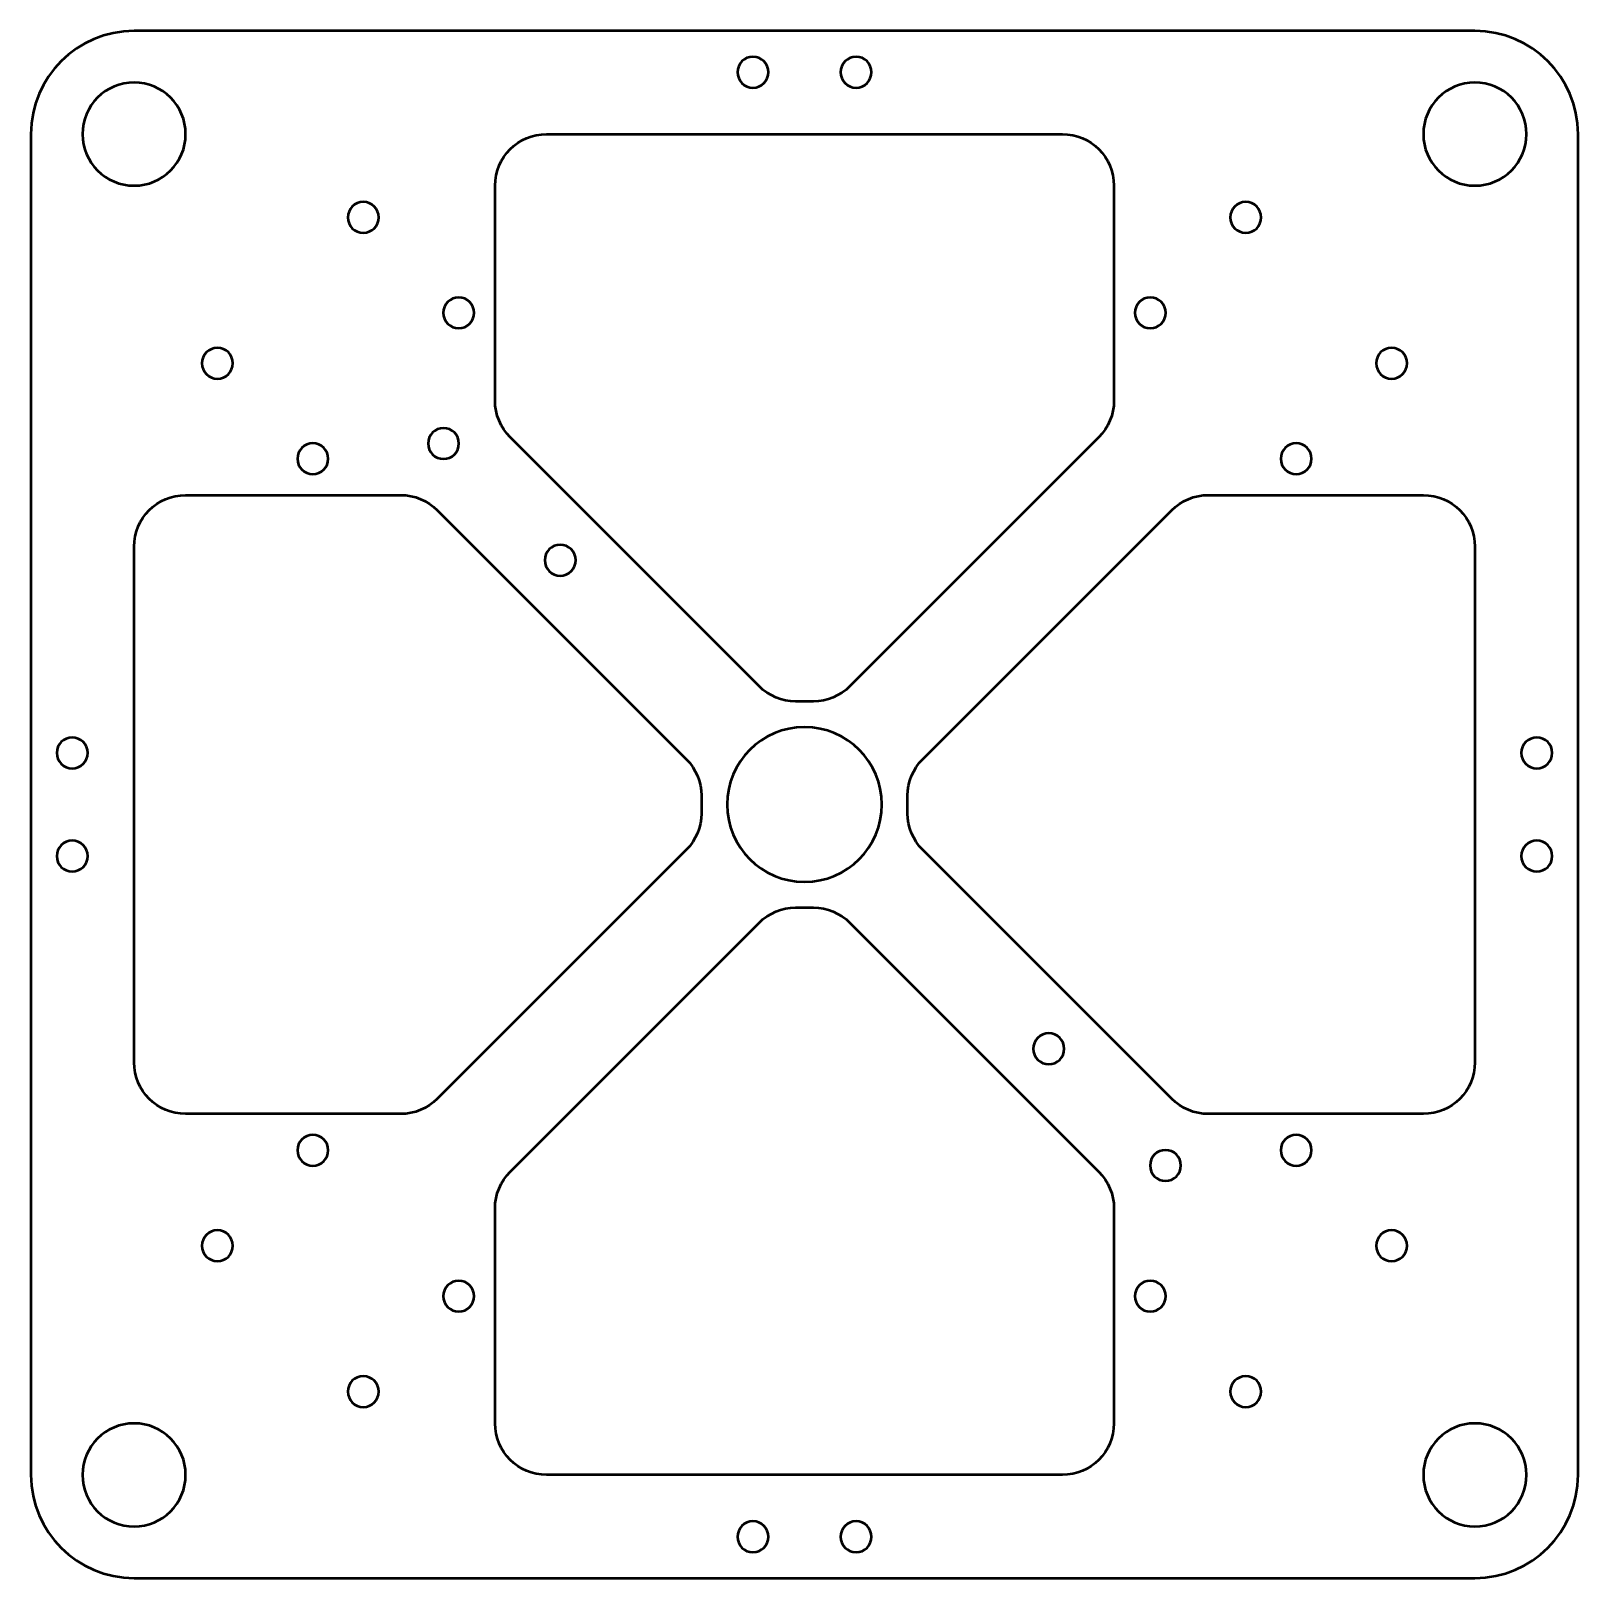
# Model space of a CAD drawing. Header units: millimetres. Extents: x 140 to 290, y 73 to 223.
import ezdxf

# ---------------------------------------------------------------- set-up
doc = ezdxf.new("R2010")
doc.units = ezdxf.units.MM
doc.header["$LTSCALE"] = 0.75
doc.layers.add('표시', color=7, linetype='Continuous', lineweight=50)

msp = doc.modelspace()

# ---------------------------------------------------------------- linework, layer by layer
at = {"layer": '표시', "extrusion": (-1e-16, -1, 0)}
for p, q in [((280, 223.499999, 1), (150, 223.499999, 1)), ((140, 213.499999, 1), (140, 83.499999, 1)), ((190, 213.500004, 1), (240, 213.500004, 1)), ((290, 83.499999, 1), (290, 213.499999, 1)), ((185, 187.642219, 1), (185, 208.500003, 1)), ((245, 208.500004, 1), (245, 187.64237, 1)), ((210.60681, 159.964458, 1), (186.464475, 184.106677, 1)), ((243.535547, 184.106849, 1), (219.393354, 159.964479, 1)), ((155, 178.500001, 1), (175.85771, 178.500001, 1)), ((254.142145, 178.500001, 1), (275, 178.500001, 1)), ((179.393235, 177.035543, 1), (203.535524, 152.893369, 1)), ((226.464453, 152.893199, 1), (250.606598, 177.035522, 1)), ((150, 123.499997, 1), (150, 173.500001, 1)), ((280, 173.500001, 1), (280, 123.499997, 1)), ((215.857808, 158.5, 1), (214.142335, 158.5, 1)), ((204.999999, 149.357827, 1), (204.999999, 147.642171, 1)), ((224.999999, 147.642173, 1), (225, 149.357678, 1)), ((203.535524, 144.106629, 1), (179.393235, 119.964454, 1)), ((250.606765, 119.964454, 1), (226.464474, 144.106631, 1)), ((214.142317, 138.5, 1), (215.857679, 138.5, 1)), ((186.464458, 112.893325, 1), (210.606791, 137.035542, 1)), ((219.393204, 137.035542, 1), (243.535555, 112.893307, 1)), ((175.85771, 118.499997, 1), (155, 118.499997, 1)), ((275, 118.499997, 1), (254.142291, 118.499997, 1)), ((185, 88.499999, 1), (185, 109.357799, 1)), ((245, 109.357794, 1), (245, 88.499999, 1)), ((240, 83.499999, 1), (190, 83.499999, 1)), ((150, 73.499999, 1), (280, 73.499999, 1))]:
    msp.add_line(p, q, dxfattribs=at)
at = {"layer": '표시', "extrusion": (0, 0, -1)}
for centre, radius in [((-210, 219.500004, -1), 1.5), ((-220, 219.500004, -1), 1.5), ((-150, 213.500003, -1), 5), ((-280, 213.499999, -1), 5), ((-172.220039, 205.422097, -1), 1.5), ((-257.779962, 205.422097, -1), 1.5), ((-181.472513, 196.169623, -1), 1.5), ((-248.527488, 196.169623, -1), 1.5), ((-158.077903, 191.279961, -1), 1.5), ((-271.922097, 191.279961, -1), 1.5), ((-180.000001, 183.499998, -1), 1.5), ((-167.330377, 182.027487, -1), 1.5), ((-262.669624, 182.027487, -1), 1.5), ((-191.313709, 172.186289, -1), 1.5), ((-215, 148.5, -1), 7.5), ((-144, 153.499999, -1), 1.5), ((-286, 153.499999, -1), 1.5), ((-144, 143.499999, -1), 1.5), ((-286, 143.499999, -1), 1.5), ((-238.686291, 124.813708, -1), 1.5), ((-167.330377, 114.97251, -1), 1.5), ((-262.669624, 114.97251, -1), 1.5), ((-250, 113.499999, -1), 1.5), ((-158.077903, 105.720036, -1), 1.5), ((-271.922097, 105.720036, -1), 1.5), ((-181.472513, 100.830374, -1), 1.5), ((-248.527488, 100.830374, -1), 1.5), ((-172.220039, 91.577901, -1), 1.5), ((-257.779962, 91.577901, -1), 1.5), ((-150, 83.499999, -1), 5), ((-280, 83.499999, -1), 5), ((-210, 77.499994, -1), 1.5), ((-220, 77.499994, -1), 1.5)]:
    msp.add_circle(centre, radius, dxfattribs=at)
at = {"layer": '표시'}
for centre, start, end in [((150, 213.499999, 1), 90, 180), ((280, 213.499999, 1), 0, 90), ((150, 83.499999, 1), 180, 270), ((280, 83.499999, 1), 270, 0)]:
    msp.add_arc(centre, 10, start, end, dxfattribs=at)
at = {"layer": '표시', "extrusion": (0, 0, -1)}
for centre, start, end in [((-190, 208.500003, -1), 0, 90), ((-240, 208.500004, -1), 90, 180), ((-190, 187.642219, -1), 314.999862, 0), ((-240, 187.64237, -1), 180, 224.99979), ((-155, 173.500001, -1), 0, 90), ((-175.85771, 173.500001, -1), 90, 134.999864), ((-254.142145, 173.500001, -1), 44.999788, 90), ((-275, 173.500001, -1), 90, 180), ((-214.142335, 163.5, -1), 270, 314.999863), ((-215.857808, 163.5, -1), 224.999789, 270), ((-199.999999, 149.357827, -1), 134.999863, 180), ((-230, 149.357678, -1), 0, 44.999789), ((-199.999999, 147.642171, -1), 180, 225.000137), ((-229.999999, 147.642173, -1), 314.999863, 360), ((-214.142317, 133.5, -1), 45.000137, 90), ((-215.857679, 133.5, -1), 90, 134.999863), ((-155, 123.499997, -1), 270, 0), ((-275, 123.499997, -1), 180, 270), ((-175.85771, 123.499997, -1), 225.000136, 270), ((-254.142291, 123.499997, -1), 270, 314.999864), ((-190, 109.357799, -1), 0, 44.999872), ((-240, 109.357794, -1), 135.000342, 180), ((-190, 88.499999, -1), 270, 0), ((-240, 88.499999, -1), 180, 270)]:
    msp.add_arc(centre, 5, start, end, dxfattribs=at)

doc.saveas('drawing.dxf')
